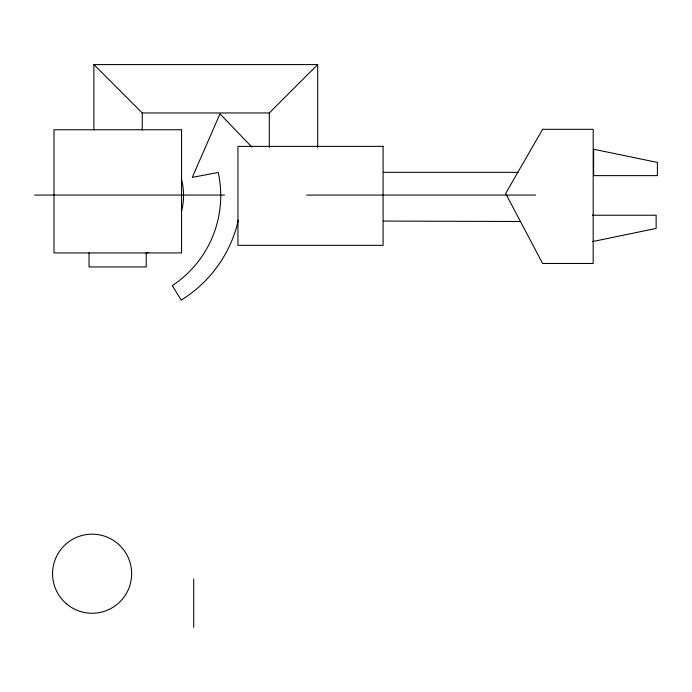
<?xml version="1.0" encoding="UTF-8"?>
<svg xmlns="http://www.w3.org/2000/svg" width="692" height="692" viewBox="0 0 692 692"><rect width="100%" height="100%" fill="white"/><g stroke="black" fill="none" stroke-linecap="round" stroke-linejoin="round"><path stroke-width="1.04" d="M93.887 129.966L93.887 64.572L142.267 112.96L269.309 112.96L317.689 64.572L317.689 147.552M592.369 241.62L656.146 228.421L656.146 215.229L592.369 215.229M93.887 64.572L317.689 64.572M383.429 172.334L518.135 172.334M34.6 195.066L224.545 195.066M306.625 195.066L535.513 195.066M383.498 221.068L520.298 221.483M251.81 147.007L219.987 113.86L192.272 177.377L218.205 172.481A107.805 107.805 0 0 1 172.265 285.632L181.209 300.12A126.991 126.991 0 0 0 238.325 220.168M269.309 112.96L269.309 147.439M193.717 579.04L193.717 627.428M146.237 252.917L146.237 266.939L89.052 266.939L89.052 252.917M142.267 112.96L142.267 130.079M181.382 178.821A63.776 63.776 0 0 1 181.382 211.83M148.001 252.511A63.776 63.776 0 0 1 146.116 253.41M542.614 129.317L505.644 193.457L542.614 263.47L593.191 263.47L593.191 129.317L542.614 129.317M181.546 129.767L53.993 129.767L53.993 252.917L181.546 252.917L181.546 129.767M383.091 146.367L237.953 146.367L237.953 245.331L383.091 245.331L383.091 146.367M657.4 175.621L593.624 175.621L593.624 149.23L657.4 162.43L657.4 175.621M66.346 603.709A39.539 39.539 0 0 0 130.97 581.029A39.539 39.539 0 0 0 79.009 536.404A39.539 39.539 0 0 0 66.346 603.709"/></g></svg>
